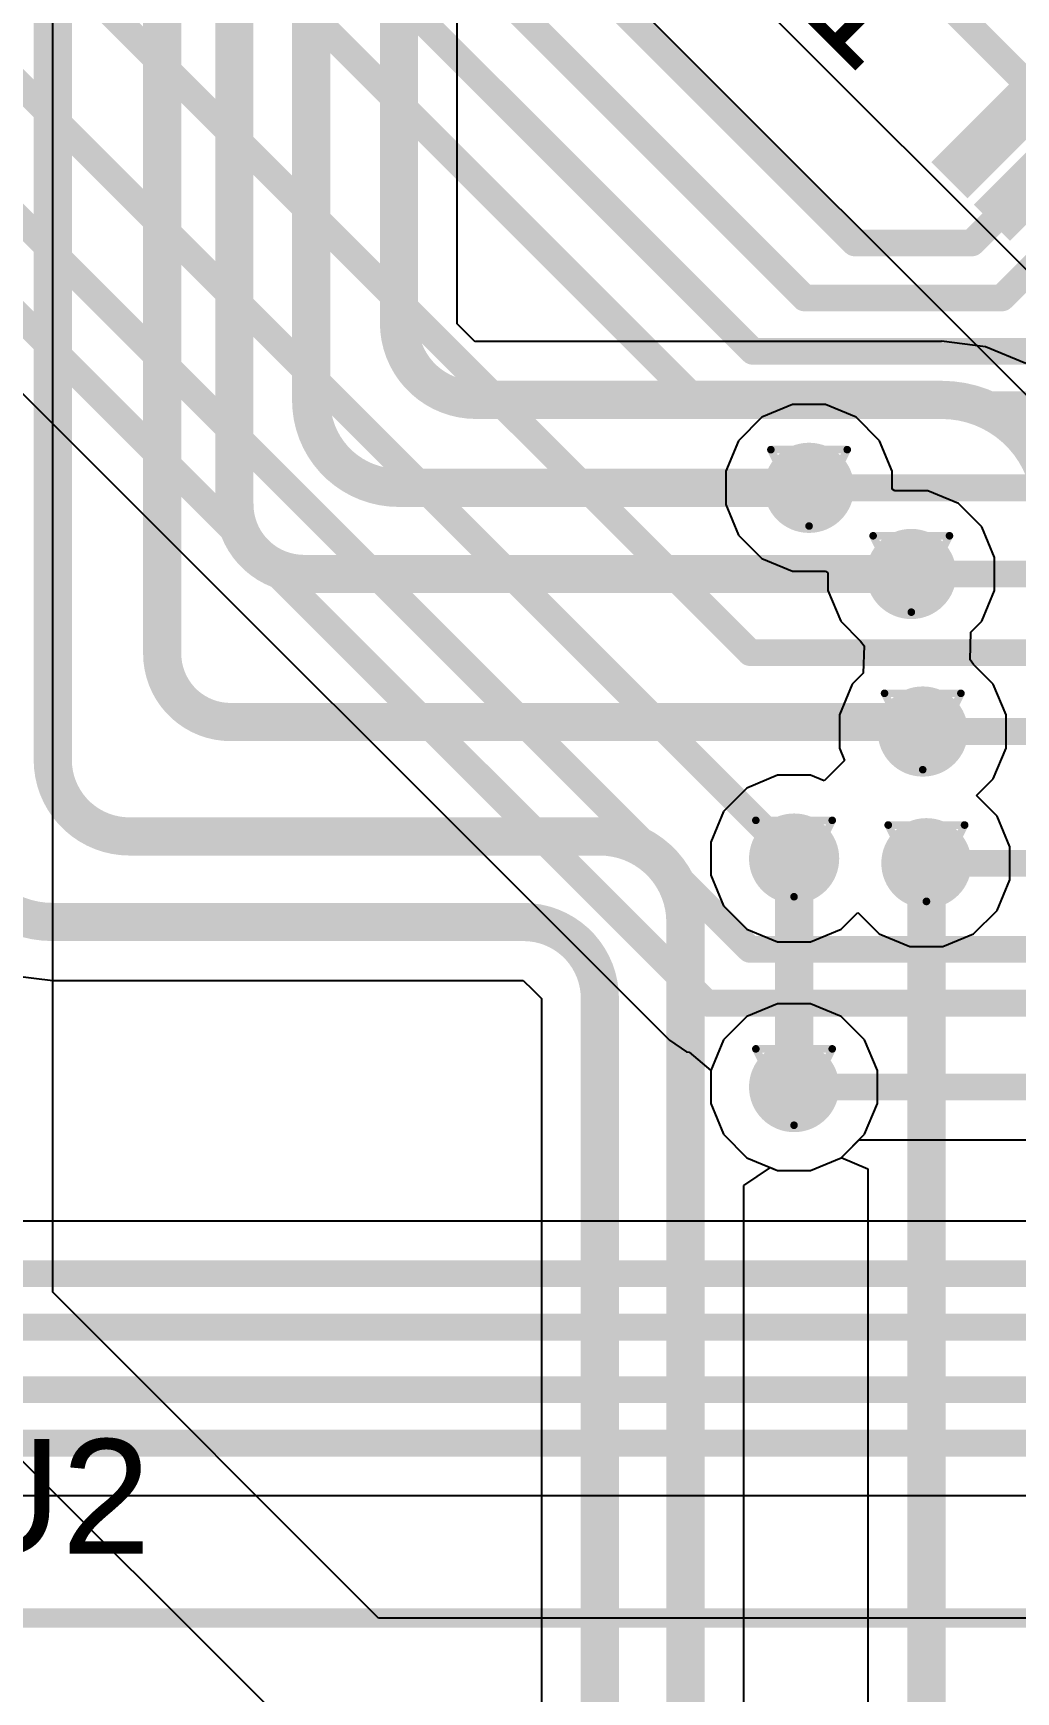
# Model space of a CAD drawing. Header units: inches. Extents: x 0 to 5359, y 0 to 5098.
# Drawn here: x 38.59 to 45.12, y 48.41 to 59.44 of the extents above; entities that cross this region are included whole.
import ezdxf

# ---------------------------------------------------------------- set-up
doc = ezdxf.new("R2010")
doc.units = ezdxf.units.IN
for name, color, linetype in [('Bottom Layer', 5, 'Continuous'), ('Drill Drawing', 1, 'Continuous'), ('Layer 1', 16, 'Continuous'), ('Layer 2', 76, 'Continuous'), ('Top Layer', 1, 'Continuous'), ('Top Overlay', 2, 'Continuous'), ('Top Paste', 8, 'Continuous'), ('Top Solder', 216, 'Continuous'), ('Via Holes', 16, 'Continuous')]:
    doc.layers.add(name, color=color, linetype=linetype)
doc.styles.add('Arial', font='', dxfattribs={"height": 0.2})
doc.styles.get('Arial').set_extended_font_data('Arial')

# ---------------------------------------------------------------- blocks, each defined once
blk = doc.blocks.new('WSON_8_EP_6_8__63')
at = {"layer": 'Top Layer'}
for points in [[(-3.2, 2.205), (-3.2, 1.605), (-4.4, 1.605), (-4.4, 2.205)], [(-1.7, 2.15), (1.7, 2.15), (1.7, -2.15), (-1.7, -2.15)], [(4.4, 2.205), (4.4, 1.605), (3.2, 1.605), (3.2, 2.205)], [(-3.2, 0.935), (-3.2, 0.335), (-4.4, 0.335), (-4.4, 0.935)], [(4.4, 0.935), (4.4, 0.335), (3.2, 0.335), (3.2, 0.935)], [(-3.2, -0.335), (-3.2, -0.935), (-4.4, -0.935), (-4.4, -0.335)], [(4.4, -0.335), (4.4, -0.935), (3.2, -0.935), (3.2, -0.335)], [(-3.2, -1.605), (-3.2, -2.205), (-4.4, -2.205), (-4.4, -1.605)], [(4.4, -1.605), (4.4, -2.205), (3.2, -2.205), (3.2, -1.605)]]:
    blk.add_hatch(color=1, dxfattribs=at).paths.add_polyline_path(points)
at = {"layer": 'Top Paste'}
for points in [[(-3.2, 2.205), (-3.2, 1.605), (-4.4, 1.605), (-4.4, 2.205)], [(-1.7, 2.15), (1.7, 2.15), (1.7, -2.15), (-1.7, -2.15)], [(4.4, 2.205), (4.4, 1.605), (3.2, 1.605), (3.2, 2.205)], [(-3.2, 0.935), (-3.2, 0.335), (-4.4, 0.335), (-4.4, 0.935)], [(4.4, 0.935), (4.4, 0.335), (3.2, 0.335), (3.2, 0.935)], [(-3.2, -0.335), (-3.2, -0.935), (-4.4, -0.935), (-4.4, -0.335)], [(4.4, -0.335), (4.4, -0.935), (3.2, -0.935), (3.2, -0.335)], [(-3.2, -1.605), (-3.2, -2.205), (-4.4, -2.205), (-4.4, -1.605)], [(4.4, -1.605), (4.4, -2.205), (3.2, -2.205), (3.2, -1.605)]]:
    blk.add_hatch(color=8, dxfattribs=at).paths.add_polyline_path(points)
at = {"layer": 'Top Solder'}
for points in [[(-3.098, 2.307), (-3.098, 1.503), (-4.502, 1.503), (-4.502, 2.307)], [(-1.801, 2.251), (1.802, 2.251), (1.802, -2.252), (-1.801, -2.252)], [(4.502, 2.307), (4.502, 1.503), (3.098, 1.503), (3.098, 2.307)], [(-3.098, 1.037), (-3.098, 0.233), (-4.501, 0.233), (-4.501, 1.037)], [(4.502, 1.037), (4.502, 0.233), (3.098, 0.233), (3.098, 1.037)], [(-3.098, -0.233), (-3.098, -1.037), (-4.501, -1.037), (-4.501, -0.233)], [(4.502, -0.233), (4.502, -1.037), (3.098, -1.037), (3.098, -0.233)], [(-3.098, -1.503), (-3.098, -2.307), (-4.502, -2.307), (-4.502, -1.503)], [(4.502, -1.503), (4.502, -2.307), (3.098, -2.307), (3.098, -1.503)]]:
    blk.add_hatch(color=216, dxfattribs=at).paths.add_polyline_path(points)
at = {"layer": 'Top Overlay'}
for points in [[(-4, 3, 0.127, 0.127, 0), (-4, 2.324, 0.127, 0.127, 0)], [(4, 3, 0.127, 0.127, 0), (-4, 3, 0.127, 0.127, 0)], [(4, 3, 0.127, 0.127, 0), (4, 2.324, 0.127, 0.127, 0)], [(-4.724, 2.083, 0.127, 0.127, 0), (-4.724, 1.829, 0.127, 0.127, 0)], [(-4.597, 1.956, 0.127, 0.127, 0), (-4.724, 2.083, 0.127, 0.127, 0)], [(-4.597, 1.956, 0.127, 0.127, 0), (-4.724, 1.829, 0.127, 0.127, 0)], [(-4, 1.516, 0.127, 0.127, 0), (-4, 1.044, 0.127, 0.127, 0)], [(4, 1.044, 0.127, 0.127, 0), (4, 1.516, 0.127, 0.127, 0)], [(-4, 0.236, 0.127, 0.127, 0), (-4, -0.236, 0.127, 0.127, 0)], [(4, 0.236, 0.127, 0.127, 0), (4, -0.236, 0.127, 0.127, 0)], [(-4, -1.044, 0.127, 0.127, 0), (-4, -1.516, 0.127, 0.127, 0)], [(4, -1.044, 0.127, 0.127, 0), (4, -1.516, 0.127, 0.127, 0)], [(-4, -2.324, 0.127, 0.127, 0), (-4, -3, 0.127, 0.127, 0)], [(4, -2.324, 0.127, 0.127, 0), (4, -3, 0.127, 0.127, 0)], [(-3.863, -3, 0.127, 0.127, 0), (-4, -3, 0.127, 0.127, 0)], [(4, -3, 0.127, 0.127, 0), (-3.863, -3, 0.127, 0.127, 0)]]:
    blk.add_lwpolyline(points, format="xyseb", dxfattribs=at)
for points in [[(-4.031, 3, 0.0635, 0.0635, 1), (-3.968, 3, 0.0635, 0.0635, 1)], [(-4.031, 3, 0.0635, 0.0635, 1), (-3.968, 3, 0.0635, 0.0635, 1)], [(3.969, 3, 0.0635, 0.0635, 1), (4.032, 3, 0.0635, 0.0635, 1)], [(3.969, 3, 0.0635, 0.0635, 1), (4.032, 3, 0.0635, 0.0635, 1)], [(-4.031, 2.324, 0.0635, 0.0635, 1), (-3.968, 2.324, 0.0635, 0.0635, 1)], [(3.969, 2.324, 0.0635, 0.0635, 1), (4.032, 2.324, 0.0635, 0.0635, 1)], [(-4.756, 2.083, 0.0635, 0.0635, 1), (-4.693, 2.083, 0.0635, 0.0635, 1)], [(-4.756, 2.083, 0.0635, 0.0635, 1), (-4.693, 2.083, 0.0635, 0.0635, 1)], [(-4.629, 1.956, 0.0635, 0.0635, 1), (-4.566, 1.956, 0.0635, 0.0635, 1)], [(-4.629, 1.956, 0.0635, 0.0635, 1), (-4.566, 1.956, 0.0635, 0.0635, 1)], [(-4.756, 1.829, 0.0635, 0.0635, 1), (-4.693, 1.829, 0.0635, 0.0635, 1)], [(-4.756, 1.829, 0.0635, 0.0635, 1), (-4.693, 1.829, 0.0635, 0.0635, 1)], [(-4.031, 1.516, 0.0635, 0.0635, 1), (-3.968, 1.516, 0.0635, 0.0635, 1)], [(3.969, 1.516, 0.0635, 0.0635, 1), (4.032, 1.516, 0.0635, 0.0635, 1)], [(-4.031, 1.044, 0.0635, 0.0635, 1), (-3.968, 1.044, 0.0635, 0.0635, 1)], [(3.969, 1.044, 0.0635, 0.0635, 1), (4.032, 1.044, 0.0635, 0.0635, 1)], [(-4.031, 0.236, 0.0635, 0.0635, 1), (-3.968, 0.236, 0.0635, 0.0635, 1)], [(3.969, 0.236, 0.0635, 0.0635, 1), (4.032, 0.236, 0.0635, 0.0635, 1)], [(-4.031, -0.236, 0.0635, 0.0635, 1), (-3.968, -0.236, 0.0635, 0.0635, 1)], [(3.969, -0.236, 0.0635, 0.0635, 1), (4.032, -0.236, 0.0635, 0.0635, 1)], [(-4.031, -1.044, 0.0635, 0.0635, 1), (-3.968, -1.044, 0.0635, 0.0635, 1)], [(3.969, -1.044, 0.0635, 0.0635, 1), (4.032, -1.044, 0.0635, 0.0635, 1)], [(-4.031, -1.516, 0.0635, 0.0635, 1), (-3.968, -1.516, 0.0635, 0.0635, 1)], [(3.969, -1.516, 0.0635, 0.0635, 1), (4.032, -1.516, 0.0635, 0.0635, 1)], [(-4.031, -2.324, 0.0635, 0.0635, 1), (-3.968, -2.324, 0.0635, 0.0635, 1)], [(3.969, -2.324, 0.0635, 0.0635, 1), (4.032, -2.324, 0.0635, 0.0635, 1)], [(-4.031, -3, 0.0635, 0.0635, 1), (-3.968, -3, 0.0635, 0.0635, 1)], [(-4.031, -3, 0.0635, 0.0635, 1), (-3.968, -3, 0.0635, 0.0635, 1)], [(-3.894, -3, 0.0635, 0.0635, 1), (-3.831, -3, 0.0635, 0.0635, 1)], [(-3.894, -3, 0.0635, 0.0635, 1), (-3.831, -3, 0.0635, 0.0635, 1)], [(3.969, -3, 0.0635, 0.0635, 1), (4.032, -3, 0.0635, 0.0635, 1)], [(3.969, -3, 0.0635, 0.0635, 1), (4.032, -3, 0.0635, 0.0635, 1)]]:
    blk.add_lwpolyline(points, format="xyseb", close=True, dxfattribs=at)
blk = doc.blocks.new('LQFP_128_EP_14_14__64')
at = {"layer": 'Top Layer'}
for points in [[(-6.3, -6.85), (-6.1, -6.85), (-6.1, -8.35), (-6.3, -8.35)], [(-5.9, -6.85), (-5.7, -6.85), (-5.7, -8.35), (-5.9, -8.35)]]:
    blk.add_hatch(color=1, dxfattribs=at).paths.add_polyline_path(points)
at = {"layer": 'Top Paste'}
for points in [[(-6.3, -6.85), (-6.1, -6.85), (-6.1, -8.35), (-6.3, -8.35)], [(-5.9, -6.85), (-5.7, -6.85), (-5.7, -8.35), (-5.9, -8.35)]]:
    blk.add_hatch(color=8, dxfattribs=at).paths.add_polyline_path(points)
at = {"layer": 'Top Solder'}
for points in [[(-6.37, -6.78), (-6.03, -6.78), (-6.03, -8.42), (-6.37, -8.42)], [(-5.97, -6.78), (-5.63, -6.78), (-5.63, -8.42), (-5.97, -8.42)]]:
    blk.add_hatch(color=216, dxfattribs=at).paths.add_polyline_path(points)

msp = doc.modelspace()

# ---------------------------------------------------------------- hatches: boundary and pattern name
at = {"layer": 'Bottom Layer'}
h = msp.add_hatch(color=5, dxfattribs=at)
edge = h.paths.add_edge_path()
edge.add_arc((43.748, 56.418), 0.3, 0, 360)
h = msp.add_hatch(color=5, dxfattribs=at)
edge = h.paths.add_edge_path()
edge.add_arc((44.428, 55.845), 0.3, 0, 360)
h = msp.add_hatch(color=5, dxfattribs=at)
edge = h.paths.add_edge_path()
edge.add_arc((44.505, 54.797), 0.3, 0, 360)
h = msp.add_hatch(color=5, dxfattribs=at)
edge = h.paths.add_edge_path()
edge.add_arc((43.649, 53.952), 0.3, 0, 360)
h = msp.add_hatch(color=5, dxfattribs=at)
edge = h.paths.add_edge_path()
edge.add_arc((44.529, 53.921), 0.3, 0, 360)
h = msp.add_hatch(color=5, dxfattribs=at)
edge = h.paths.add_edge_path()
edge.add_arc((43.649, 52.432), 0.3, 0, 360)
at = {"layer": 'Layer 1'}
h = msp.add_hatch(color=16, dxfattribs=at)
edge = h.paths.add_edge_path()
edge.add_arc((43.748, 56.418), 0.3, 0, 360)
h = msp.add_hatch(color=16, dxfattribs=at)
edge = h.paths.add_edge_path()
edge.add_arc((44.428, 55.845), 0.3, 0, 360)
h = msp.add_hatch(color=16, dxfattribs=at)
edge = h.paths.add_edge_path()
edge.add_arc((44.505, 54.797), 0.3, 0, 360)
h = msp.add_hatch(color=16, dxfattribs=at)
edge = h.paths.add_edge_path()
edge.add_arc((43.649, 53.952), 0.3, 0, 360)
h = msp.add_hatch(color=16, dxfattribs=at)
edge = h.paths.add_edge_path()
edge.add_arc((44.529, 53.921), 0.3, 0, 360)
h = msp.add_hatch(color=16, dxfattribs=at)
edge = h.paths.add_edge_path()
edge.add_arc((43.649, 52.432), 0.3, 0, 360)
at = {"layer": 'Layer 2'}
h = msp.add_hatch(color=76, dxfattribs=at)
edge = h.paths.add_edge_path()
edge.add_arc((43.748, 56.418), 0.3, 0, 360)
h = msp.add_hatch(color=76, dxfattribs=at)
edge = h.paths.add_edge_path()
edge.add_arc((44.428, 55.845), 0.3, 0, 360)
h = msp.add_hatch(color=76, dxfattribs=at)
edge = h.paths.add_edge_path()
edge.add_arc((44.505, 54.797), 0.3, 0, 360)
h = msp.add_hatch(color=76, dxfattribs=at)
edge = h.paths.add_edge_path()
edge.add_arc((43.649, 53.952), 0.3, 0, 360)
h = msp.add_hatch(color=76, dxfattribs=at)
edge = h.paths.add_edge_path()
edge.add_arc((44.529, 53.921), 0.3, 0, 360)
h = msp.add_hatch(color=76, dxfattribs=at)
edge = h.paths.add_edge_path()
edge.add_arc((43.649, 52.432), 0.3, 0, 360)
at = {"layer": 'Top Layer'}
h = msp.add_hatch(color=1, dxfattribs=at)
edge = h.paths.add_edge_path()
edge.add_arc((43.748, 56.418), 0.3, 0, 360)
h = msp.add_hatch(color=1, dxfattribs=at)
edge = h.paths.add_edge_path()
edge.add_arc((44.428, 55.845), 0.3, 0, 360)
h = msp.add_hatch(color=1, dxfattribs=at)
edge = h.paths.add_edge_path()
edge.add_arc((44.505, 54.797), 0.3, 0, 360)
h = msp.add_hatch(color=1, dxfattribs=at)
edge = h.paths.add_edge_path()
edge.add_arc((43.649, 53.952), 0.3, 0, 360)
h = msp.add_hatch(color=1, dxfattribs=at)
edge = h.paths.add_edge_path()
edge.add_arc((44.529, 53.921), 0.3, 0, 360)
h = msp.add_hatch(color=1, dxfattribs=at)
edge = h.paths.add_edge_path()
edge.add_arc((43.649, 52.432), 0.3, 0, 360)
at = {"layer": 'Via Holes'}
h = msp.add_hatch(color=7, dxfattribs=at)
edge = h.paths.add_edge_path()
edge.add_arc((43.748, 56.418), 0.15, 0, 360)
h = msp.add_hatch(color=7, dxfattribs=at)
edge = h.paths.add_edge_path()
edge.add_arc((44.428, 55.845), 0.15, 0, 360)
h = msp.add_hatch(color=7, dxfattribs=at)
edge = h.paths.add_edge_path()
edge.add_arc((44.505, 54.797), 0.15, 0, 360)
h = msp.add_hatch(color=7, dxfattribs=at)
edge = h.paths.add_edge_path()
edge.add_arc((43.649, 53.952), 0.15, 0, 360)
h = msp.add_hatch(color=7, dxfattribs=at)
edge = h.paths.add_edge_path()
edge.add_arc((44.529, 53.921), 0.15, 0, 360)
h = msp.add_hatch(color=7, dxfattribs=at)
edge = h.paths.add_edge_path()
edge.add_arc((43.649, 52.432), 0.15, 0, 360)

# ---------------------------------------------------------------- linework, layer by layer
at = {"layer": 'Bottom Layer'}
for p, q in [((41.409, 57.515), (41.409, 70.308)), ((41.408, 57.509), (41.409, 57.515)), ((41.527, 57.39), (41.408, 57.509)), ((41.533, 57.392), (41.527, 57.39)), ((44.63, 57.392), (41.533, 57.392)), ((44.921, 57.356), (44.63, 57.394)), ((44.63, 57.394), (44.63, 57.392)), ((45.191, 57.244), (44.921, 57.356)), ((38.448, 53.175), (38.718, 53.14)), ((38.718, 53.14), (38.718, 53.141)), ((38.718, 53.141), (41.847, 53.141)), ((41.847, 53.141), (41.908, 53.081)), ((41.908, 53.081), (41.968, 53.02)), ((41.968, 53.02), (41.968, 28.299)), ((43.314, 51.778), (43.492, 51.897)), ((43.492, 51.897), (43.538, 51.878)), ((43.538, 51.878), (43.759, 51.878)), ((43.759, 51.878), (43.962, 51.962)), ((43.962, 51.962), (43.963, 51.963)), ((43.963, 51.963), (44.14, 51.889)), ((44.14, 51.889), (44.14, 20.435)), ((43.314, 16.564), (43.314, 51.778))]:
    msp.add_line(p, q, dxfattribs=at)
for points in [[(38.718, 54.609, 0.254, 0.254, 0), (38.718, 73.754, 0.254, 0.254, 0)], [(39.446, 55.315, 0.254, 0.254, 0), (39.446, 73.186, 0.254, 0.254, 0)], [(39.926, 56.309, 0.254, 0.254, 0), (39.926, 71.715, 0.254, 0.254, 0)], [(40.437, 56.998, 0.254, 0.254, 0), (40.437, 70.984, 0.254, 0.254, 0)], [(41.021, 57.515, 0.254, 0.254, 0), (41.021, 70.308, 0.254, 0.254, 0)], [(41.533, 57.003, 0.254, 0.254, -0.414214), (41.021, 57.515, 0.254, 0.254, 0)], [(41.017, 56.418, 0.254, 0.254, -0.414214), (40.437, 56.998, 0.254, 0.254, 0)], [(41.533, 57.003, 0.254, 0.254, 0), (44.63, 57.003, 0.254, 0.254, 0)], [(44.63, 57.003, 0.254, 0.254, -0.414214), (45.361, 56.273, 0.254, 0.254, 0)], [(41.017, 56.418, 0.254, 0.254, 0), (43.748, 56.418, 0.254, 0.254, 0)], [(40.39, 55.845, 0.254, 0.254, -0.414214), (39.926, 56.309, 0.254, 0.254, 0)], [(40.39, 55.845, 0.254, 0.254, 0), (44.428, 55.845, 0.254, 0.254, 0)], [(39.901, 54.86, 0.254, 0.254, -0.414214), (39.446, 55.315, 0.254, 0.254, 0)], [(39.901, 54.86, 0.254, 0.254, 0), (44.428, 54.86, 0.254, 0.254, 0)], [(39.228, 54.099, 0.254, 0.254, -0.414214), (38.718, 54.609, 0.254, 0.254, 0)], [(38.718, 53.53, 0.254, 0.254, -0.414214), (38.066, 54.181, 0.254, 0.254, 0)], [(39.228, 54.099, 0.254, 0.254, 0), (42.357, 54.099, 0.254, 0.254, 0)], [(42.357, 54.099, 0.254, 0.254, -0.414214), (42.926, 53.53, 0.254, 0.254, 0)], [(43.649, 52.432, 0.254, 0.254, 0), (43.649, 53.952, 0.254, 0.254, 0)], [(44.529, 53.921, 0.254, 0.254, 0), (44.529, 20.435, 0.254, 0.254, 0)], [(38.718, 53.53, 0.254, 0.254, 0), (41.85, 53.53, 0.254, 0.254, 0)], [(41.85, 53.53, 0.254, 0.254, -0.414214), (42.357, 53.022, 0.254, 0.254, 0)], [(42.926, 16.564, 0.254, 0.254, 0), (42.926, 53.53, 0.254, 0.254, 0)], [(42.357, 16.83, 0.254, 0.254, 0), (42.357, 53.022, 0.254, 0.254, 0)]]:
    msp.add_lwpolyline(points, format="xyseb", dxfattribs=at)
for points in [[(40.958, 57.515, 0.127, 0.127, 1), (41.084, 57.515, 0.127, 0.127, 1)], [(40.958, 57.515, 0.127, 0.127, 1), (41.084, 57.515, 0.127, 0.127, 1)], [(40.373, 56.998, 0.127, 0.127, 1), (40.5, 56.998, 0.127, 0.127, 1)], [(40.373, 56.998, 0.127, 0.127, 1), (40.5, 56.998, 0.127, 0.127, 1)], [(41.47, 57.003, 0.127, 0.127, 1), (41.597, 57.003, 0.127, 0.127, 1)], [(41.47, 57.003, 0.127, 0.127, 1), (41.597, 57.003, 0.127, 0.127, 1)], [(44.567, 57.003, 0.127, 0.127, 1), (44.694, 57.003, 0.127, 0.127, 1)], [(44.567, 57.003, 0.127, 0.127, 1), (44.694, 57.003, 0.127, 0.127, 1)], [(40.953, 56.418, 0.127, 0.127, 1), (41.08, 56.418, 0.127, 0.127, 1)], [(40.953, 56.418, 0.127, 0.127, 1), (41.08, 56.418, 0.127, 0.127, 1)], [(43.685, 56.418, 0.127, 0.127, 1), (43.812, 56.418, 0.127, 0.127, 1)], [(39.863, 56.309, 0.127, 0.127, 1), (39.99, 56.309, 0.127, 0.127, 1)], [(39.863, 56.309, 0.127, 0.127, 1), (39.99, 56.309, 0.127, 0.127, 1)], [(40.327, 55.845, 0.127, 0.127, 1), (40.454, 55.845, 0.127, 0.127, 1)], [(40.327, 55.845, 0.127, 0.127, 1), (40.454, 55.845, 0.127, 0.127, 1)], [(44.365, 55.845, 0.127, 0.127, 1), (44.492, 55.845, 0.127, 0.127, 1)], [(39.383, 55.315, 0.127, 0.127, 1), (39.51, 55.315, 0.127, 0.127, 1)], [(39.383, 55.315, 0.127, 0.127, 1), (39.51, 55.315, 0.127, 0.127, 1)], [(39.837, 54.86, 0.127, 0.127, 1), (39.964, 54.86, 0.127, 0.127, 1)], [(39.837, 54.86, 0.127, 0.127, 1), (39.964, 54.86, 0.127, 0.127, 1)], [(44.365, 54.86, 0.127, 0.127, 1), (44.492, 54.86, 0.127, 0.127, 1)], [(38.654, 54.609, 0.127, 0.127, 1), (38.781, 54.609, 0.127, 0.127, 1)], [(38.654, 54.609, 0.127, 0.127, 1), (38.781, 54.609, 0.127, 0.127, 1)], [(39.164, 54.099, 0.127, 0.127, 1), (39.291, 54.099, 0.127, 0.127, 1)], [(39.164, 54.099, 0.127, 0.127, 1), (39.291, 54.099, 0.127, 0.127, 1)], [(42.293, 54.099, 0.127, 0.127, 1), (42.42, 54.099, 0.127, 0.127, 1)], [(42.293, 54.099, 0.127, 0.127, 1), (42.42, 54.099, 0.127, 0.127, 1)], [(43.585, 53.952, 0.127, 0.127, 1), (43.712, 53.952, 0.127, 0.127, 1)], [(44.465, 53.921, 0.127, 0.127, 1), (44.592, 53.921, 0.127, 0.127, 1)], [(38.654, 53.53, 0.127, 0.127, 1), (38.781, 53.53, 0.127, 0.127, 1)], [(38.654, 53.53, 0.127, 0.127, 1), (38.781, 53.53, 0.127, 0.127, 1)], [(41.786, 53.53, 0.127, 0.127, 1), (41.913, 53.53, 0.127, 0.127, 1)], [(41.786, 53.53, 0.127, 0.127, 1), (41.913, 53.53, 0.127, 0.127, 1)], [(42.862, 53.53, 0.127, 0.127, 1), (42.989, 53.53, 0.127, 0.127, 1)], [(42.862, 53.53, 0.127, 0.127, 1), (42.989, 53.53, 0.127, 0.127, 1)], [(42.293, 53.022, 0.127, 0.127, 1), (42.42, 53.022, 0.127, 0.127, 1)], [(42.293, 53.022, 0.127, 0.127, 1), (42.42, 53.022, 0.127, 0.127, 1)], [(43.585, 52.432, 0.127, 0.127, 1), (43.712, 52.432, 0.127, 0.127, 1)]]:
    msp.add_lwpolyline(points, format="xyseb", close=True, dxfattribs=at)
at = {"layer": 'Drill Drawing'}
for points in [[(43.494, 56.672, 0.0508, 0.0508, 0), (44.002, 56.672, 0.0508, 0.0508, 0)], [(43.494, 56.672, 0.0508, 0.0508, 0), (43.748, 56.164, 0.0508, 0.0508, 0)], [(43.748, 56.164, 0.0508, 0.0508, 0), (44.002, 56.672, 0.0508, 0.0508, 0)], [(44.174, 56.099, 0.0508, 0.0508, 0), (44.682, 56.099, 0.0508, 0.0508, 0)], [(44.174, 56.099, 0.0508, 0.0508, 0), (44.428, 55.591, 0.0508, 0.0508, 0)], [(44.428, 55.591, 0.0508, 0.0508, 0), (44.682, 56.099, 0.0508, 0.0508, 0)], [(44.251, 55.051, 0.0508, 0.0508, 0), (44.759, 55.051, 0.0508, 0.0508, 0)], [(44.251, 55.051, 0.0508, 0.0508, 0), (44.505, 54.543, 0.0508, 0.0508, 0)], [(44.505, 54.543, 0.0508, 0.0508, 0), (44.759, 55.051, 0.0508, 0.0508, 0)], [(43.395, 54.206, 0.0508, 0.0508, 0), (43.903, 54.206, 0.0508, 0.0508, 0)], [(43.395, 54.206, 0.0508, 0.0508, 0), (43.649, 53.698, 0.0508, 0.0508, 0)], [(43.649, 53.698, 0.0508, 0.0508, 0), (43.903, 54.206, 0.0508, 0.0508, 0)], [(44.275, 54.175, 0.0508, 0.0508, 0), (44.783, 54.175, 0.0508, 0.0508, 0)], [(44.275, 54.175, 0.0508, 0.0508, 0), (44.529, 53.667, 0.0508, 0.0508, 0)], [(44.529, 53.667, 0.0508, 0.0508, 0), (44.783, 54.175, 0.0508, 0.0508, 0)], [(43.395, 52.686, 0.0508, 0.0508, 0), (43.903, 52.686, 0.0508, 0.0508, 0)], [(43.395, 52.686, 0.0508, 0.0508, 0), (43.649, 52.178, 0.0508, 0.0508, 0)], [(43.649, 52.178, 0.0508, 0.0508, 0), (43.903, 52.686, 0.0508, 0.0508, 0)]]:
    msp.add_lwpolyline(points, format="xyseb", dxfattribs=at)
for points in [[(43.482, 56.672, 0.0254, 0.0254, 1), (43.507, 56.672, 0.0254, 0.0254, 1)], [(43.482, 56.672, 0.0254, 0.0254, 1), (43.507, 56.672, 0.0254, 0.0254, 1)], [(43.99, 56.672, 0.0254, 0.0254, 1), (44.015, 56.672, 0.0254, 0.0254, 1)], [(43.99, 56.672, 0.0254, 0.0254, 1), (44.015, 56.672, 0.0254, 0.0254, 1)], [(43.736, 56.164, 0.0254, 0.0254, 1), (43.761, 56.164, 0.0254, 0.0254, 1)], [(43.736, 56.164, 0.0254, 0.0254, 1), (43.761, 56.164, 0.0254, 0.0254, 1)], [(44.162, 56.099, 0.0254, 0.0254, 1), (44.187, 56.099, 0.0254, 0.0254, 1)], [(44.162, 56.099, 0.0254, 0.0254, 1), (44.187, 56.099, 0.0254, 0.0254, 1)], [(44.67, 56.099, 0.0254, 0.0254, 1), (44.695, 56.099, 0.0254, 0.0254, 1)], [(44.67, 56.099, 0.0254, 0.0254, 1), (44.695, 56.099, 0.0254, 0.0254, 1)], [(44.416, 55.591, 0.0254, 0.0254, 1), (44.441, 55.591, 0.0254, 0.0254, 1)], [(44.416, 55.591, 0.0254, 0.0254, 1), (44.441, 55.591, 0.0254, 0.0254, 1)], [(44.238, 55.051, 0.0254, 0.0254, 1), (44.263, 55.051, 0.0254, 0.0254, 1)], [(44.238, 55.051, 0.0254, 0.0254, 1), (44.263, 55.051, 0.0254, 0.0254, 1)], [(44.746, 55.051, 0.0254, 0.0254, 1), (44.771, 55.051, 0.0254, 0.0254, 1)], [(44.746, 55.051, 0.0254, 0.0254, 1), (44.771, 55.051, 0.0254, 0.0254, 1)], [(44.492, 54.543, 0.0254, 0.0254, 1), (44.517, 54.543, 0.0254, 0.0254, 1)], [(44.492, 54.543, 0.0254, 0.0254, 1), (44.517, 54.543, 0.0254, 0.0254, 1)], [(43.382, 54.206, 0.0254, 0.0254, 1), (43.407, 54.206, 0.0254, 0.0254, 1)], [(43.382, 54.206, 0.0254, 0.0254, 1), (43.407, 54.206, 0.0254, 0.0254, 1)], [(43.89, 54.206, 0.0254, 0.0254, 1), (43.915, 54.206, 0.0254, 0.0254, 1)], [(43.89, 54.206, 0.0254, 0.0254, 1), (43.915, 54.206, 0.0254, 0.0254, 1)], [(44.262, 54.175, 0.0254, 0.0254, 1), (44.288, 54.175, 0.0254, 0.0254, 1)], [(44.262, 54.175, 0.0254, 0.0254, 1), (44.288, 54.175, 0.0254, 0.0254, 1)], [(44.77, 54.175, 0.0254, 0.0254, 1), (44.796, 54.175, 0.0254, 0.0254, 1)], [(44.77, 54.175, 0.0254, 0.0254, 1), (44.796, 54.175, 0.0254, 0.0254, 1)], [(43.636, 53.698, 0.0254, 0.0254, 1), (43.661, 53.698, 0.0254, 0.0254, 1)], [(43.636, 53.698, 0.0254, 0.0254, 1), (43.661, 53.698, 0.0254, 0.0254, 1)], [(44.516, 53.667, 0.0254, 0.0254, 1), (44.542, 53.667, 0.0254, 0.0254, 1)], [(44.516, 53.667, 0.0254, 0.0254, 1), (44.542, 53.667, 0.0254, 0.0254, 1)], [(43.382, 52.686, 0.0254, 0.0254, 1), (43.407, 52.686, 0.0254, 0.0254, 1)], [(43.382, 52.686, 0.0254, 0.0254, 1), (43.407, 52.686, 0.0254, 0.0254, 1)], [(43.89, 52.686, 0.0254, 0.0254, 1), (43.915, 52.686, 0.0254, 0.0254, 1)], [(43.89, 52.686, 0.0254, 0.0254, 1), (43.915, 52.686, 0.0254, 0.0254, 1)], [(43.636, 52.178, 0.0254, 0.0254, 1), (43.661, 52.178, 0.0254, 0.0254, 1)], [(43.636, 52.178, 0.0254, 0.0254, 1), (43.661, 52.178, 0.0254, 0.0254, 1)]]:
    msp.add_lwpolyline(points, format="xyseb", close=True, dxfattribs=at)
at = {"layer": 'Layer 1'}
for p, q in [((43.638, 56.972), (43.434, 56.887)), ((43.858, 56.972), (43.638, 56.972)), ((44.062, 56.887), (43.858, 56.972)), ((43.434, 56.887), (43.279, 56.731)), ((44.218, 56.731), (44.062, 56.887)), ((43.279, 56.731), (43.194, 56.528)), ((44.302, 56.528), (44.218, 56.731)), ((43.194, 56.528), (43.194, 56.307)), ((44.302, 56.409), (44.302, 56.528)), ((44.318, 56.399), (44.302, 56.409)), ((44.539, 56.399), (44.318, 56.399)), ((44.742, 56.314), (44.539, 56.399)), ((43.194, 56.307), (43.279, 56.104)), ((44.898, 56.158), (44.742, 56.314)), ((43.279, 56.104), (43.434, 55.948)), ((44.982, 55.955), (44.898, 56.158)), ((43.434, 55.948), (43.638, 55.864)), ((44.982, 55.734), (44.982, 55.955)), ((43.638, 55.864), (43.858, 55.864)), ((43.858, 55.864), (43.874, 55.853)), ((43.874, 55.853), (43.874, 55.734)), ((43.874, 55.734), (43.959, 55.531)), ((44.898, 55.531), (44.982, 55.734)), ((43.959, 55.531), (44.091, 55.399)), ((44.824, 55.457), (44.898, 55.531)), ((44.091, 55.399), (44.114, 55.368)), ((44.819, 55.274), (44.824, 55.457)), ((44.114, 55.368), (44.109, 55.185)), ((44.109, 55.185), (44.035, 55.111)), ((44.842, 55.243), (44.819, 55.274)), ((44.974, 55.111), (44.842, 55.243)), ((44.035, 55.111), (43.951, 54.907)), ((45.059, 54.907), (44.974, 55.111)), ((43.951, 54.907), (43.951, 54.687)), ((45.059, 54.687), (45.059, 54.907)), ((43.951, 54.687), (43.985, 54.605)), ((44.974, 54.483), (45.059, 54.687)), ((43.538, 54.506), (43.335, 54.421)), ((43.759, 54.506), (43.538, 54.506)), ((43.849, 54.468), (43.759, 54.506)), ((43.985, 54.605), (43.849, 54.468)), ((43.335, 54.421), (43.179, 54.265)), ((44.862, 54.371), (44.974, 54.483)), ((44.999, 54.235), (44.862, 54.371)), ((43.179, 54.265), (43.095, 54.062)), ((45.083, 54.031), (44.999, 54.235)), ((43.095, 54.062), (43.095, 53.841)), ((45.083, 53.811), (45.083, 54.031)), ((43.095, 53.841), (43.179, 53.638)), ((44.999, 53.607), (45.083, 53.811)), ((43.179, 53.638), (43.335, 53.482)), ((43.962, 53.482), (44.073, 53.593)), ((44.073, 53.593), (44.215, 53.451)), ((44.843, 53.451), (44.999, 53.607)), ((43.335, 53.482), (43.538, 53.398)), ((43.759, 53.398), (43.962, 53.482)), ((44.215, 53.451), (44.419, 53.367)), ((44.639, 53.367), (44.843, 53.451)), ((43.538, 53.398), (43.759, 53.398)), ((44.419, 53.367), (44.639, 53.367)), ((43.538, 52.986), (43.335, 52.902)), ((43.759, 52.986), (43.538, 52.986)), ((43.962, 52.902), (43.759, 52.986)), ((43.335, 52.902), (43.179, 52.746)), ((44.118, 52.746), (43.962, 52.902)), ((43.179, 52.746), (43.095, 52.542)), ((44.203, 52.542), (44.118, 52.746)), ((43.095, 52.542), (43.095, 52.322)), ((44.203, 52.322), (44.203, 52.542)), ((43.095, 52.322), (43.179, 52.118)), ((44.118, 52.118), (44.203, 52.322)), ((43.179, 52.118), (43.335, 51.962)), ((43.962, 51.962), (44.118, 52.118)), ((43.335, 51.962), (43.538, 51.878)), ((43.538, 51.878), (43.759, 51.878)), ((43.759, 51.878), (43.962, 51.962))]:
    msp.add_line(p, q, dxfattribs=at)
at = {"layer": 'Layer 2'}
for p, q in [((38.718, 51.067), (38.718, 76.557)), ((49.817, 53.245), (42.862, 60.199)), ((42.316, 59.913), (48.376, 53.853)), ((43.638, 56.972), (43.434, 56.887)), ((43.858, 56.972), (43.638, 56.972)), ((44.062, 56.887), (43.858, 56.972)), ((43.434, 56.887), (43.279, 56.731)), ((44.218, 56.731), (44.062, 56.887)), ((43.279, 56.731), (43.194, 56.528)), ((44.302, 56.528), (44.218, 56.731)), ((43.194, 56.528), (43.194, 56.307)), ((44.302, 56.409), (44.302, 56.528)), ((44.318, 56.399), (44.302, 56.409)), ((44.539, 56.399), (44.318, 56.399)), ((44.742, 56.314), (44.539, 56.399)), ((43.194, 56.307), (43.279, 56.104)), ((44.898, 56.158), (44.742, 56.314)), ((43.279, 56.104), (43.434, 55.948)), ((44.982, 55.955), (44.898, 56.158)), ((43.434, 55.948), (43.638, 55.864)), ((44.982, 55.734), (44.982, 55.955)), ((43.638, 55.864), (43.858, 55.864)), ((43.858, 55.864), (43.874, 55.853)), ((43.874, 55.853), (43.874, 55.734)), ((43.874, 55.734), (43.959, 55.531)), ((44.898, 55.531), (44.982, 55.734)), ((43.959, 55.531), (44.091, 55.399)), ((44.824, 55.457), (44.898, 55.531)), ((44.091, 55.399), (44.114, 55.368)), ((44.819, 55.274), (44.824, 55.457)), ((44.114, 55.368), (44.109, 55.185)), ((44.109, 55.185), (44.035, 55.111)), ((44.842, 55.243), (44.819, 55.274)), ((44.974, 55.111), (44.842, 55.243)), ((44.035, 55.111), (43.951, 54.907)), ((45.059, 54.907), (44.974, 55.111)), ((43.951, 54.907), (43.951, 54.687)), ((45.059, 54.687), (45.059, 54.907)), ((43.951, 54.687), (43.985, 54.605)), ((44.974, 54.483), (45.059, 54.687)), ((43.538, 54.506), (43.335, 54.421)), ((43.759, 54.506), (43.538, 54.506)), ((43.849, 54.468), (43.759, 54.506)), ((43.985, 54.605), (43.849, 54.468)), ((43.335, 54.421), (43.179, 54.265)), ((44.862, 54.371), (44.974, 54.483)), ((44.999, 54.235), (44.862, 54.371)), ((43.179, 54.265), (43.095, 54.062)), ((45.083, 54.031), (44.999, 54.235)), ((43.095, 54.062), (43.095, 53.841)), ((45.083, 53.811), (45.083, 54.031)), ((43.095, 53.841), (43.179, 53.638)), ((44.999, 53.607), (45.083, 53.811)), ((43.179, 53.638), (43.335, 53.482)), ((43.962, 53.482), (44.073, 53.593)), ((44.073, 53.593), (44.215, 53.451)), ((44.843, 53.451), (44.999, 53.607)), ((43.335, 53.482), (43.538, 53.398)), ((43.759, 53.398), (43.962, 53.482)), ((44.215, 53.451), (44.419, 53.367)), ((44.639, 53.367), (44.843, 53.451)), ((43.538, 53.398), (43.759, 53.398)), ((44.419, 53.367), (44.639, 53.367)), ((43.538, 52.986), (43.335, 52.902)), ((43.759, 52.986), (43.538, 52.986)), ((43.962, 52.902), (43.759, 52.986)), ((43.335, 52.902), (43.179, 52.746)), ((44.118, 52.746), (43.962, 52.902)), ((43.179, 52.746), (43.095, 52.542)), ((44.203, 52.542), (44.118, 52.746)), ((43.095, 52.542), (43.095, 52.322)), ((44.203, 52.322), (44.203, 52.542)), ((43.095, 52.322), (43.179, 52.118)), ((44.118, 52.118), (44.203, 52.322)), ((43.179, 52.118), (43.335, 51.962)), ((43.962, 51.962), (44.118, 52.118)), ((43.335, 51.962), (43.538, 51.878)), ((43.538, 51.878), (43.759, 51.878)), ((43.759, 51.878), (43.962, 51.962)), ((40.884, 48.9), (38.718, 51.067)), ((37.846, 50.614), (40.15, 48.311)), ((47.343, 48.9), (40.884, 48.9))]:
    msp.add_line(p, q, dxfattribs=at)
at = {"layer": 'Top Layer'}
for p, q in [((36.646, 58.916), (42.82, 52.743)), ((42.82, 52.743), (42.934, 52.667)), ((42.934, 52.667), (42.952, 52.663)), ((42.952, 52.663), (43.095, 52.542)), ((43.095, 52.542), (43.095, 52.322)), ((43.095, 52.322), (43.179, 52.118)), ((43.179, 52.118), (43.335, 51.962)), ((43.962, 51.962), (44.082, 52.082)), ((44.082, 52.082), (46.004, 52.082)), ((43.335, 51.962), (43.538, 51.878)), ((43.538, 51.878), (43.759, 51.878)), ((43.759, 51.878), (43.962, 51.962)), ((45.75, 51.541), (35.064, 51.541)), ((38.471, 49.714), (47.464, 49.714))]:
    msp.add_line(p, q, dxfattribs=at)
for points in [[(40.651, 63.655, 0.178, 0.178, 0), (45.262, 59.044, 0.178, 0.178, 0)], [(38.828, 63.272, 0.178, 0.178, 0), (44.053, 58.047, 0.178, 0.178, 0)], [(38.484, 62.916, 0.178, 0.178, 0), (43.719, 57.681, 0.178, 0.178, 0)], [(38.45, 62.25, 0.178, 0.178, 0), (43.374, 57.326, 0.178, 0.178, 0)], [(38.605, 61.395, 0.178, 0.178, 0), (43.03, 56.97, 0.178, 0.178, 0)], [(37.821, 60.858, 0.178, 0.178, 0), (43.357, 55.322, 0.178, 0.178, 0)], [(37.282, 60.318, 0.178, 0.178, 0), (43.649, 53.952, 0.178, 0.178, 0)], [(36.912, 59.792, 0.178, 0.178, 0), (43.355, 53.348, 0.178, 0.178, 0)], [(36.791, 59.266, 0.178, 0.178, 0), (43.067, 52.99, 0.178, 0.178, 0)], [(44.831, 58.047, 0.178, 0.178, 0), (45.545, 58.761, 0.178, 0.178, 0)], [(45.031, 57.681, 0.178, 0.178, 0), (45.828, 58.478, 0.178, 0.178, 0)], [(44.053, 58.047, 0.178, 0.178, 0), (44.831, 58.047, 0.178, 0.178, 0)], [(43.719, 57.681, 0.178, 0.178, 0), (45.031, 57.681, 0.178, 0.178, 0)], [(43.374, 57.326, 0.178, 0.178, 0), (45.241, 57.326, 0.178, 0.178, 0)], [(43.03, 56.97, 0.178, 0.178, 0), (45.451, 56.97, 0.178, 0.178, 0)], [(43.748, 56.418, 0.178, 0.178, 0), (46.03, 56.418, 0.178, 0.178, 0)], [(44.428, 55.845, 0.178, 0.178, 0), (46.023, 55.845, 0.178, 0.178, 0)], [(43.357, 55.322, 0.178, 0.178, 0), (46.066, 55.322, 0.178, 0.178, 0)], [(44.505, 54.797, 0.178, 0.178, 0), (46.106, 54.797, 0.178, 0.178, 0)], [(44.529, 53.921, 0.178, 0.178, 0), (45.796, 53.921, 0.178, 0.178, 0)], [(43.355, 53.348, 0.178, 0.178, 0), (45.789, 53.348, 0.178, 0.178, 0)], [(43.067, 52.99, 0.178, 0.178, 0), (45.997, 52.99, 0.178, 0.178, 0)], [(43.622, 52.432, 0.178, 0.178, 0), (43.649, 52.432, 0.178, 0.178, 0)], [(43.649, 52.432, 0.178, 0.178, 0), (46.004, 52.432, 0.178, 0.178, 0)], [(35.064, 51.191, 0.178, 0.178, 0), (45.895, 51.191, 0.178, 0.178, 0)], [(35.352, 50.835, 0.178, 0.178, 0), (46.104, 50.835, 0.178, 0.178, 0)], [(37.392, 50.419, 0.178, 0.178, 0), (47.951, 50.419, 0.178, 0.178, 0)], [(38.463, 50.063, 0.178, 0.178, 0), (48.727, 50.063, 0.178, 0.178, 0)]]:
    msp.add_lwpolyline(points, format="xyseb", dxfattribs=at)
for points in [[(44.008, 58.047, 0.0889, 0.0889, 1), (44.097, 58.047, 0.0889, 0.0889, 1)], [(44.008, 58.047, 0.0889, 0.0889, 1), (44.097, 58.047, 0.0889, 0.0889, 1)], [(44.787, 58.047, 0.0889, 0.0889, 1), (44.876, 58.047, 0.0889, 0.0889, 1)], [(44.787, 58.047, 0.0889, 0.0889, 1), (44.876, 58.047, 0.0889, 0.0889, 1)], [(43.674, 57.681, 0.0889, 0.0889, 1), (43.763, 57.681, 0.0889, 0.0889, 1)], [(43.674, 57.681, 0.0889, 0.0889, 1), (43.763, 57.681, 0.0889, 0.0889, 1)], [(44.986, 57.681, 0.0889, 0.0889, 1), (45.075, 57.681, 0.0889, 0.0889, 1)], [(44.986, 57.681, 0.0889, 0.0889, 1), (45.075, 57.681, 0.0889, 0.0889, 1)], [(43.33, 57.326, 0.0889, 0.0889, 1), (43.419, 57.326, 0.0889, 0.0889, 1)], [(43.33, 57.326, 0.0889, 0.0889, 1), (43.419, 57.326, 0.0889, 0.0889, 1)], [(42.986, 56.97, 0.0889, 0.0889, 1), (43.074, 56.97, 0.0889, 0.0889, 1)], [(42.986, 56.97, 0.0889, 0.0889, 1), (43.074, 56.97, 0.0889, 0.0889, 1)], [(43.704, 56.418, 0.0889, 0.0889, 1), (43.793, 56.418, 0.0889, 0.0889, 1)], [(44.384, 55.845, 0.0889, 0.0889, 1), (44.473, 55.845, 0.0889, 0.0889, 1)], [(43.312, 55.322, 0.0889, 0.0889, 1), (43.401, 55.322, 0.0889, 0.0889, 1)], [(43.312, 55.322, 0.0889, 0.0889, 1), (43.401, 55.322, 0.0889, 0.0889, 1)], [(44.46, 54.797, 0.0889, 0.0889, 1), (44.549, 54.797, 0.0889, 0.0889, 1)], [(43.604, 53.952, 0.0889, 0.0889, 1), (43.693, 53.952, 0.0889, 0.0889, 1)], [(44.484, 53.921, 0.0889, 0.0889, 1), (44.573, 53.921, 0.0889, 0.0889, 1)], [(43.311, 53.348, 0.0889, 0.0889, 1), (43.4, 53.348, 0.0889, 0.0889, 1)], [(43.311, 53.348, 0.0889, 0.0889, 1), (43.4, 53.348, 0.0889, 0.0889, 1)], [(43.023, 52.99, 0.0889, 0.0889, 1), (43.112, 52.99, 0.0889, 0.0889, 1)], [(43.023, 52.99, 0.0889, 0.0889, 1), (43.112, 52.99, 0.0889, 0.0889, 1)], [(43.577, 52.432, 0.0889, 0.0889, 1), (43.666, 52.432, 0.0889, 0.0889, 1)], [(43.604, 52.432, 0.0889, 0.0889, 1), (43.693, 52.432, 0.0889, 0.0889, 1)], [(43.604, 52.432, 0.0889, 0.0889, 1), (43.693, 52.432, 0.0889, 0.0889, 1)]]:
    msp.add_lwpolyline(points, format="xyseb", close=True, dxfattribs=at)

# ---------------------------------------------------------------- block references
for name, p, rotation in [('LQFP_128_EP_14_14__64', (55.02, 60.034), 315), ('WSON_8_EP_6_8__63', (41.915, 45.9), 180)]:
    msp.add_blockref(name, p, dxfattribs=dict(rotation=rotation))

# ---------------------------------------------------------------- texts
at = {"layer": 'Top Overlay', "style": 'Arial'}
msp.add_text('U1', height=0.762, rotation=315, dxfattribs=at).set_placement((43.131, 60.12))
msp.add_text('U2', height=0.762, dxfattribs=at).set_placement((38.008, 49.328))

doc.saveas('drawing.dxf')
